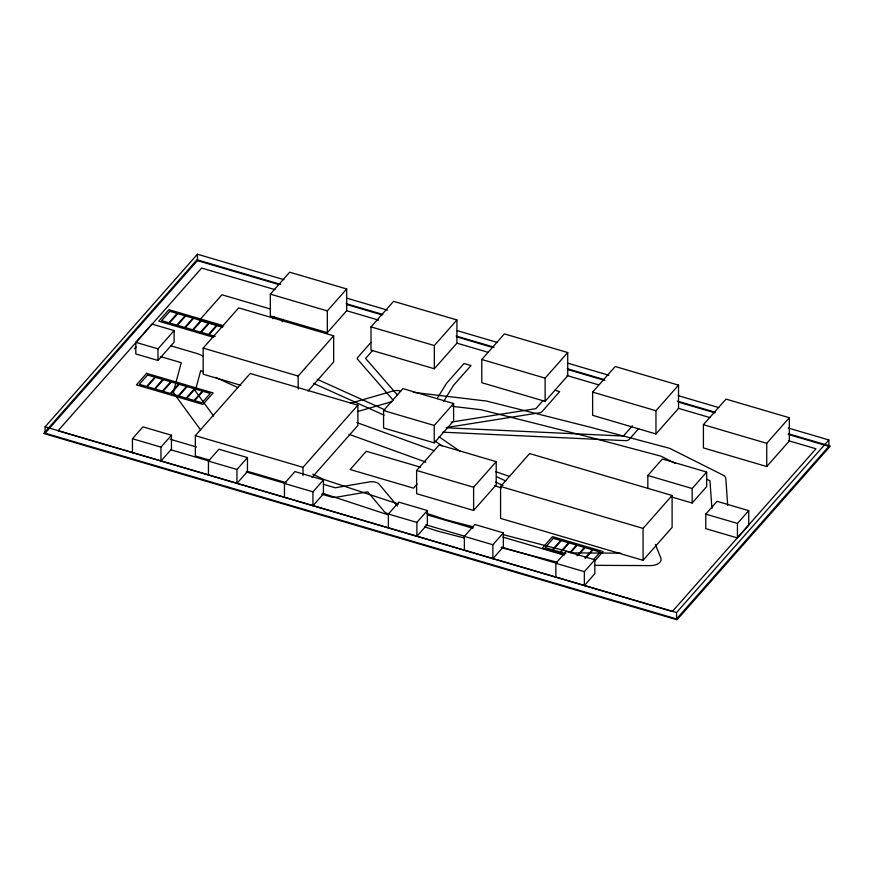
<?xml version="1.0" encoding="UTF-8"?>
<svg xmlns="http://www.w3.org/2000/svg" width="874" height="874" viewBox="0 0 874 874"><rect width="100%" height="100%" fill="white"/><g stroke="black" fill="none" stroke-linecap="round" stroke-linejoin="round"><path stroke-width="1.31" d="M282.127 321.818L283.187 319.316M437.109 398.577L446.406 383.478L464.028 363.508L470.999 365.551L453.486 385.39L443.719 401.308M788.261 428.031L828.869 439.972L828.869 446.363L676.552 618.945L45.131 433.198L45.131 426.818L197.448 254.225L283.908 279.658M45.131 433.198L197.448 260.616L197.448 254.225M135.82 342.335L151.956 324.057L174.123 330.569L174.123 342.182L157.986 360.459L135.82 353.948L135.82 342.335L157.986 348.857L174.123 330.569M134.301 348.89L136.06 346.891M240.907 385.325L203.172 374.225L203.172 348.103L238.668 307.888L333.671 335.834L333.671 361.945L307.932 391.104M132.455 452.666L132.455 438.737L142.943 426.851L171.446 435.241L171.446 449.17L160.958 461.046L160.958 447.117L171.446 435.241M270.328 294.145L289.687 272.196L346.683 288.966L346.683 310.729L327.324 332.666L270.328 315.907L270.328 294.145L327.324 310.904L346.683 288.966M272.622 318.704L274.436 316.65M209.618 460.172L195.35 455.966L195.35 435.656L250.215 373.504L357.87 405.175L357.87 425.485L312.007 477.455M208.449 475.019L208.449 461.09L218.937 449.214L247.44 457.594L247.44 471.523L236.952 483.409L236.952 469.48L247.44 457.594M298.176 389.105L298.176 376.049L333.671 335.834M371.002 326.909L393.595 301.322L456.927 319.95L456.927 343.165L434.334 368.762L371.002 350.124L371.002 326.909L434.334 345.547L456.927 319.95M370.958 342.411L357.739 357.39A3.911 2.261 0 0 0 357.728 359.433L393.311 400.336M372.641 350.441L365.605 358.427L397.626 395.245M284.454 497.382L284.454 483.453L294.942 471.567L323.435 479.946L323.435 493.876L312.947 505.762L312.947 491.833L323.435 479.946M303.016 475.456L303.016 467.328L357.87 405.175M383.577 410.562L402.936 388.613L453.606 403.526L453.606 420.929L434.247 442.878L383.577 427.965L383.577 410.562L434.247 425.463L453.606 403.526M481.793 359.498L504.385 333.912L567.718 352.539L567.718 375.754L545.125 401.352L481.793 382.714L481.793 359.498L545.125 378.136L567.718 352.539M416.614 470.474L439.207 444.877L496.203 461.647L496.203 484.862L473.61 510.449L416.614 493.69L416.614 470.474L473.61 487.244L496.203 461.647M388.373 527.951L388.373 514.021L398.861 502.135L427.364 510.525L427.364 524.455L416.876 536.33L416.876 522.401L427.364 510.525M417.095 484.109L413.511 488.162L350.179 469.535L366.315 451.257L420.591 467.219M542.94 400.631L535.849 408.671L451.148 422.109M500.573 486.479L529.611 453.562L672.106 495.482L672.106 527.404L643.067 560.31L500.573 518.391L500.573 486.479L643.067 528.388L672.106 495.482M464.378 550.314L464.378 536.385L474.866 524.498L503.369 532.878L503.369 546.807L492.881 558.694L492.881 544.764L503.369 532.878M592.627 392.109L615.209 366.512L678.541 385.139L678.541 408.355L655.959 433.952L592.627 415.325L592.627 392.109L655.959 410.736L678.541 385.139M632.372 425.846L623.391 436.028L446.101 427.801M638.741 428.577L629.171 439.425A3.911 2.261 0 0 1 625.369 440.649L442.736 432.182M555.853 577.222L555.853 563.293L566.341 551.407L594.844 559.786L594.844 573.715L584.356 585.602L584.356 571.672L594.844 559.786M569.903 552.554L576.479 545.092L569.203 542.951L560.966 552.281L565.828 553.701M570.536 552.739L577.113 545.278L584.4 547.419L576.993 555.809M647.831 488.664L647.831 475.467L662.35 459.014L706.684 472.058L706.684 486.567L692.164 503.02L671.298 496.88M578.446 555.066L585.034 547.605L592.31 549.757L584.914 558.147M703.406 424.698L725.999 399.101L789.331 417.728L789.331 440.944L766.738 466.541L703.406 447.914L703.406 424.698L766.738 443.326L789.331 417.728M585.536 558.333L592.943 549.943L600.23 552.084L593.643 559.535M594.626 561.141L603.104 551.538L552.434 536.636L542.273 548.151L564.353 554.651M692.164 503.02L692.164 488.511L706.684 472.058M705.777 514.13L717.062 501.326L748.734 510.645L748.734 525.154L737.438 537.958L705.777 528.639L705.777 514.13L737.438 523.439L748.734 510.645M676.552 618.945L676.552 612.554L828.869 439.972M350.408 403.307L393.082 390.973A7.997 4.621 0 0 1 398.26 390.569L400.969 390.886M357.63 411.556L392.59 401.439M446.559 427.517L539.586 412.757A3.911 2.261 0 0 0 542.033 411.61L559.666 391.639L555.012 390.263M620.769 553.155L573.388 552.914L502.561 534.473M595.194 565.336L650.387 565.609A10.663 6.151 0 0 0 660.864 558.06L655.358 544.415M413.162 392.328L486.589 401.068L590.988 427.397L668.665 448.056A7.997 4.621 0 0 1 670.566 448.766L723.071 475.15A7.997 4.621 0 0 1 725.802 478.449L727.681 505.248M452.787 406.41L480.962 409.72L584.509 435.842L660.93 456.162L675.285 463.373M473.708 526.956L446.166 519.79L426.851 513.42M464.455 538.056L436.934 530.889L424.447 526.803M501.141 547.605L557.492 562.288M346.781 298.165L387.401 310.106M456.829 330.536L497.437 342.477M568.176 363.289L608.785 375.23M678.213 395.66L718.821 407.601M280.729 284.421L196.978 259.786L43.7 433.471L677.022 619.775L830.3 446.09L788.424 433.777M346.148 303.671L382.79 314.443M456.064 335.998L494.007 347.164M567.292 368.719L603.923 379.502M677.208 401.057L715.151 412.211M197.448 260.616L278.664 284.509M346.781 304.545L382.156 314.946M456.829 336.916L492.193 347.317M568.176 369.669L604.852 380.463M678.213 402.04L714.899 412.834M788.261 434.411L828.869 446.363M274.993 289.644L201.643 268.067L58.045 430.773L672.357 611.494L815.955 448.777L788.457 440.693M347.033 310.838L378.464 320.081M457.058 343.198L488.5 352.451M567.084 375.569L598.526 384.811M678.421 408.322L709.863 417.564M269.88 308.861L221.952 294.767L199.359 320.365L222.684 327.215M223.668 325.784L168.9 309.669L158.74 321.184L213.496 337.298M222.193 326.723L217.331 325.292L209.105 334.622L215.168 336.403M647.831 475.467L692.164 488.511M203.172 348.103L298.176 376.049M170.889 345.842L197.808 353.752L203.26 356.089M160.379 356.559L181.257 362.699L173.74 390.744A10.663 6.151 0 0 0 174.45 394.076L200.583 429.932M195.35 435.656L303.016 467.328M170.299 439.272L196.475 446.975M323.424 484.316L335.212 487.79L369.746 481.869A7.997 4.621 0 0 1 379.218 484.283L397.452 506.101M427.386 514.906L472.943 528.3M502.878 537.106L564.047 555.099M247.244 471.239L286.159 482.677M170.725 449.76L209.771 461.243M246.206 471.971L285.241 483.453M321.687 494.171L330.787 496.847A7.997 4.621 0 0 0 336.698 497.164L367.768 491.833L384.221 511.509A7.997 4.621 0 0 0 387.794 513.617M425.747 524.782L465.012 536.33M501.665 547.113L556.629 563.282M132.455 438.737L160.958 447.117M208.449 461.09L236.952 469.48M284.454 483.453L312.947 491.833M388.373 514.021L416.876 522.401M464.378 536.385L492.881 544.764M555.853 563.293L584.356 571.672M45.131 426.818L676.552 612.554M398.511 504.079L323.806 479.465L312.761 474.178M322.735 493.286L388.395 514.917M434.28 450.689L356.92 422.59M495.46 471.589L509.531 476.428M425.835 462.106L349.01 434.291M494.793 485.682L501.239 487.911M385.106 409.972L317.229 379.316M384.134 415.183L313.591 383.413M203.194 371.745L200.714 370.62L195.273 390.907L213.606 416.057M215.594 377.404L237.914 387.586M497.273 476.964L505.784 481.028M495.678 482.066L503.02 485.573M706.378 479.007L709.972 480.809L711.895 508.384M439.032 436.803L460.314 451.476M435.328 441.272L442.069 445.926M766.738 443.326L766.738 466.541M737.438 523.439L737.438 537.958M655.959 410.736L655.959 433.952M643.067 528.388L643.067 560.31M545.125 378.136L545.125 401.352M473.61 487.244L473.61 510.449M434.334 345.547L434.334 368.762M434.247 425.463L434.247 442.878M327.324 310.904L327.324 332.666M157.986 348.857L157.986 360.459M169.829 311.319L161.603 320.649L168.89 322.79L177.116 313.471L169.829 311.319M177.75 313.657L169.523 322.976L176.799 325.117L185.037 315.798L177.75 313.657M185.67 315.984L177.433 325.303L184.72 327.444L192.946 318.125L185.67 315.984M193.58 318.311L185.354 327.63L192.641 329.782L200.867 320.452L193.58 318.311M146.613 373.351L136.442 384.866L202.943 404.433L213.114 392.918L146.613 373.351M147.542 375.012L139.316 384.331L146.603 386.472L154.829 377.153L147.542 375.012M201.501 320.638L193.274 329.968L200.55 332.109L208.788 322.779L201.501 320.638M155.463 377.339L147.236 386.658L154.512 388.799L162.739 379.48L155.463 377.339M209.421 322.965L201.184 332.295L208.471 334.436L216.697 325.106L209.421 322.965M163.372 379.666L155.146 388.985L162.433 391.137L170.659 381.807L163.372 379.666M171.293 381.993L163.067 391.323L170.343 393.464L178.58 384.134L171.293 381.993M179.214 384.32L170.976 393.65L178.263 395.791L186.49 386.461L179.214 384.32M187.123 386.658L178.897 395.977L186.184 398.118L194.41 388.799L187.123 386.658M195.044 388.985L186.817 398.304L194.094 400.445L202.32 391.126L195.044 388.985M202.954 391.312L194.727 400.631L202.014 402.772L210.241 393.453L202.954 391.312M553.362 538.297L545.136 547.616L552.423 549.757L560.649 540.438L553.362 538.297M561.283 540.624L553.056 549.943L560.332 552.095L568.57 542.765L561.283 540.624"/></g></svg>
